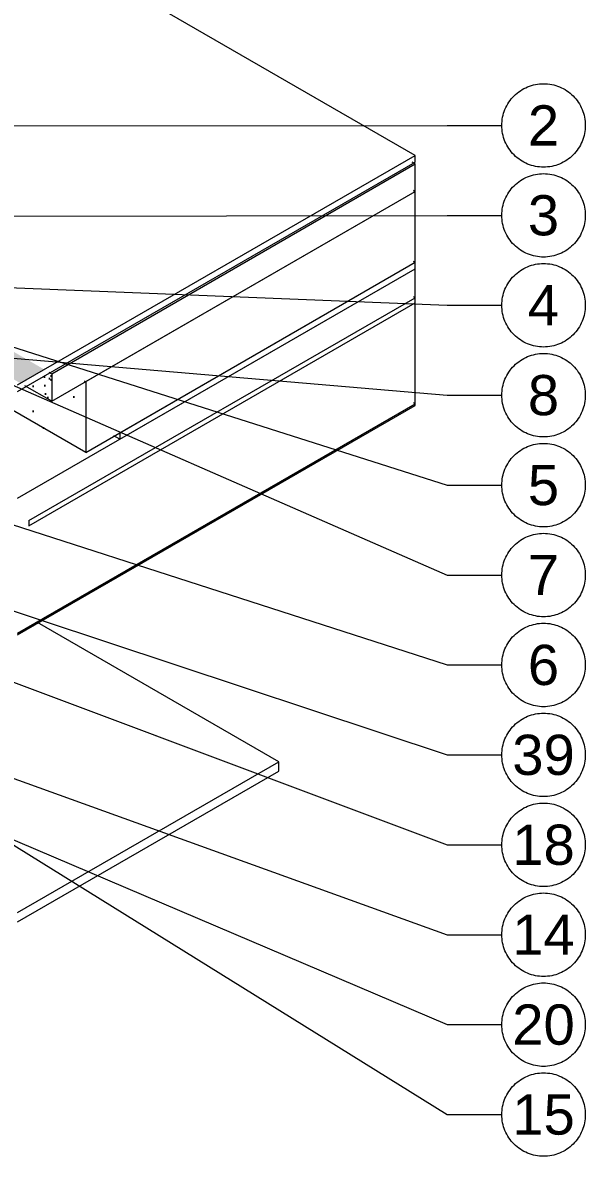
# Model space of a CAD drawing. Header units: millimetres. Extents: x 0 to 297, y 0 to 420.
# Drawn here: x 111.5 to 146.5, y 275.4 to 346 of the extents above; entities that cross this region are included whole.
import ezdxf

# ---------------------------------------------------------------- set-up
doc = ezdxf.new("R2010")
doc.units = ezdxf.units.MM
for name, color, linetype in [('1-CORTE-LINEAS', 7, 'Continuous'), ('2-DETALLES-ARISTAS', 7, 'Continuous'), ('2-DETALLES-RAYADOS', 8, 'Continuous'), ('3-TEXTOS', 7, 'Continuous')]:
    doc.layers.add(name, color=color, linetype=linetype)
doc.styles.add('ARIAL', font='arial.ttf')

msp = doc.modelspace()

# ---------------------------------------------------------------- hatches: boundary and pattern name
at = {"layer": '2-DETALLES-RAYADOS'}
h = msp.add_hatch(dxfattribs=at)
h.set_pattern_fill('AR-SAND', scale=0.02)
h.paths.add_polyline_path([(96.575, 333.714), (96.552, 333.688), (96.527, 333.665), (96.499, 333.644), (96.47, 333.627), (96.439, 333.612), (96.406, 333.6), (96.373, 333.592), (96.339, 333.587), (96.305, 333.585), (96.27, 333.587), (96.236, 333.592), (96.203, 333.6), (96.171, 333.612), (96.139, 333.627), (96.11, 333.644), (96.083, 333.665), (96.057, 333.688), (96.034, 333.714), (96.014, 333.741), (95.996, 333.77), (95.981, 333.802), (95.97, 333.834), (95.961, 333.867), (95.956, 333.901), (95.955, 333.935), (95.956, 333.97), (95.961, 334.004), (95.97, 334.037), (95.981, 334.069), (95.996, 334.101), (96.002, 334.11), (76.789, 345.203), (76.789, 343.488), (76.789, 343.488), (76.789, 343.488), (111.331, 323.545), (112.816, 324.402), (96.607, 333.76), (96.596, 333.741)])
h.paths.add_polyline_path([(84.607, 340.154), (84.593, 340.123), (84.575, 340.093), (84.555, 340.066), (84.531, 340.04), (84.506, 340.017), (84.478, 339.997), (84.449, 339.979), (84.418, 339.964), (84.385, 339.953), (84.352, 339.944), (84.318, 339.939), (84.284, 339.938), (84.249, 339.939), (84.216, 339.944), (84.182, 339.953), (84.15, 339.964), (84.119, 339.979), (84.089, 339.997), (84.062, 340.017), (84.036, 340.04), (84.013, 340.066), (83.993, 340.093), (83.975, 340.123), (83.961, 340.154), (83.949, 340.186), (83.941, 340.219), (83.936, 340.253), (83.934, 340.288), (83.936, 340.322), (83.941, 340.356), (83.949, 340.389), (83.961, 340.422), (83.975, 340.453), (83.993, 340.482), (84.013, 340.51), (84.036, 340.535), (84.062, 340.558), (84.089, 340.579), (84.119, 340.596), (84.15, 340.611), (84.182, 340.623), (84.216, 340.631), (84.249, 340.636), (84.284, 340.638), (84.318, 340.636), (84.352, 340.631), (84.385, 340.623), (84.418, 340.611), (84.449, 340.596), (84.478, 340.579), (84.506, 340.558), (84.531, 340.535), (84.555, 340.51), (84.575, 340.482), (84.593, 340.453), (84.607, 340.422), (84.619, 340.389), (84.627, 340.356), (84.632, 340.322), (84.634, 340.288), (84.632, 340.253), (84.627, 340.219), (84.619, 340.186)])
h.paths.add_polyline_path([(102.305, 329.785), (102.296, 329.752), (102.285, 329.719), (102.27, 329.688), (102.253, 329.659), (102.232, 329.631), (102.209, 329.606), (102.183, 329.582), (102.156, 329.562), (102.127, 329.544), (102.095, 329.53), (102.063, 329.518), (102.03, 329.51), (101.996, 329.505), (101.961, 329.503), (101.927, 329.505), (101.893, 329.51), (101.86, 329.518), (101.828, 329.53), (101.796, 329.544), (101.767, 329.562), (101.74, 329.582), (101.714, 329.606), (101.691, 329.631), (101.67, 329.659), (101.653, 329.688), (101.638, 329.719), (101.626, 329.752), (101.618, 329.785), (101.613, 329.819), (101.611, 329.853), (101.613, 329.887), (101.618, 329.921), (101.626, 329.954), (101.638, 329.987), (101.653, 330.018), (101.67, 330.047), (101.691, 330.075), (101.714, 330.1), (101.74, 330.124), (101.767, 330.144), (101.796, 330.162), (101.828, 330.176), (101.86, 330.188), (101.893, 330.196), (101.927, 330.201), (101.961, 330.203), (101.996, 330.201), (102.03, 330.196), (102.063, 330.188), (102.095, 330.176), (102.127, 330.162), (102.156, 330.144), (102.183, 330.124), (102.209, 330.1), (102.232, 330.075), (102.253, 330.047), (102.27, 330.018), (102.285, 329.987), (102.296, 329.954), (102.305, 329.921), (102.31, 329.887), (102.311, 329.853), (102.31, 329.819)])
h.paths.add_polyline_path([(107.967, 326.798), (107.962, 326.764), (107.953, 326.731), (107.942, 326.698), (107.927, 326.667), (107.909, 326.638), (107.889, 326.61), (107.866, 326.585), (107.84, 326.561), (107.813, 326.541), (107.783, 326.523), (107.752, 326.509), (107.72, 326.497), (107.687, 326.489), (107.653, 326.484), (107.618, 326.482), (107.584, 326.484), (107.55, 326.489), (107.517, 326.497), (107.484, 326.509), (107.453, 326.523), (107.424, 326.541), (107.396, 326.561), (107.371, 326.585), (107.348, 326.61), (107.327, 326.638), (107.31, 326.667), (107.295, 326.698), (107.283, 326.731), (107.275, 326.764), (107.27, 326.798), (107.268, 326.832), (107.27, 326.866), (107.275, 326.9), (107.283, 326.933), (107.295, 326.966), (107.31, 326.997), (107.327, 327.026), (107.348, 327.054), (107.371, 327.079), (107.396, 327.103), (107.424, 327.123), (107.453, 327.141), (107.484, 327.155), (107.517, 327.167), (107.55, 327.175), (107.584, 327.18), (107.618, 327.182), (107.653, 327.18), (107.687, 327.175), (107.72, 327.167), (107.752, 327.155), (107.783, 327.141), (107.813, 327.123), (107.84, 327.103), (107.866, 327.079), (107.889, 327.054), (107.909, 327.026), (107.927, 326.997), (107.942, 326.966), (107.953, 326.933), (107.962, 326.9), (107.967, 326.866), (107.968, 326.832)])
h = msp.add_hatch(dxfattribs=at)
h.set_pattern_fill('AR-CONC', scale=0.03)
h.paths.add_polyline_path([(96.014, 334.13), (96.034, 334.157), (96.057, 334.183), (96.083, 334.206), (96.11, 334.227), (96.139, 334.244), (96.171, 334.259), (96.203, 334.27), (96.236, 334.279), (96.27, 334.284), (96.305, 334.285), (96.339, 334.284), (96.373, 334.279), (96.406, 334.27), (96.439, 334.259), (96.47, 334.244), (96.499, 334.227), (96.527, 334.206), (96.552, 334.183), (96.575, 334.157), (96.596, 334.13), (96.613, 334.101), (96.628, 334.069), (96.64, 334.037), (96.648, 334.004), (96.653, 333.97), (96.655, 333.935), (96.653, 333.901), (96.648, 333.867), (96.64, 333.834), (96.628, 333.802), (96.613, 333.77), (96.607, 333.76), (112.816, 324.402), (113.452, 324.77), (79.334, 344.468), (79.334, 343.733), (96.002, 334.11)])
h = msp.add_hatch(dxfattribs=at)
h.set_pattern_fill('AR-SAND', scale=0.02)
h.paths.add_polyline_path([(113.169, 324.198), (111.684, 323.341), (113.275, 322.422), (113.275, 324.137), (113.275, 324.137), (113.275, 324.137)])
h = msp.add_hatch(dxfattribs=at)
h.set_pattern_fill('AR-CONC', scale=0.03)
h.paths.add_polyline_path([(113.912, 324.504), (113.806, 324.566), (113.169, 324.198), (113.275, 324.137), (113.275, 324.137)])
h = msp.add_hatch(dxfattribs=at)
h.set_pattern_fill('AR-CONC', scale=0.03)
h.paths.add_polyline_path([(109.457, 322.667), (115.397, 319.238), (115.397, 323.647), (113.275, 322.422), (111.684, 323.341), (111.154, 323.035), (111.154, 323.035), (110.023, 323.688), (110.023, 322.994)])

# ---------------------------------------------------------------- linework, layer by layer
at = {"layer": '1-CORTE-LINEAS', "color": 7, "lineweight": 18}
for points in [[(146.502, 339.601), (146.499, 339.473), (146.49, 339.346), (146.474, 339.219), (146.452, 339.093), (146.424, 338.969), (146.39, 338.846), (146.35, 338.725), (146.304, 338.606), (146.253, 338.489), (146.195, 338.375), (146.132, 338.264), (146.064, 338.156), (145.99, 338.052), (145.912, 337.951), (145.829, 337.855), (145.741, 337.762), (145.648, 337.674), (145.552, 337.591), (145.451, 337.512), (145.347, 337.439), (145.239, 337.37), (145.128, 337.308), (145.014, 337.25), (144.897, 337.198), (144.778, 337.153), (144.657, 337.113), (144.534, 337.079), (144.409, 337.051), (144.284, 337.029), (144.157, 337.013), (144.03, 337.004), (143.902, 337.001), (143.775, 337.004), (143.647, 337.013), (143.521, 337.029), (143.395, 337.051), (143.27, 337.079), (143.148, 337.113), (143.026, 337.153), (142.907, 337.198), (142.79, 337.25), (142.677, 337.308), (142.566, 337.37), (142.458, 337.439), (142.353, 337.512), (142.253, 337.591), (142.156, 337.674), (142.064, 337.762), (141.976, 337.855), (141.892, 337.951), (141.814, 338.052), (141.74, 338.156), (141.672, 338.264), (141.609, 338.375), (141.552, 338.489), (141.5, 338.606), (141.454, 338.725), (141.414, 338.846), (141.38, 338.969), (141.352, 339.093), (141.33, 339.219), (141.315, 339.346), (141.305, 339.473), (141.302, 339.601), (141.305, 339.728), (141.315, 339.855), (141.33, 339.982), (141.352, 340.108), (141.38, 340.232), (141.414, 340.355), (141.454, 340.476), (141.5, 340.596), (141.552, 340.712), (141.609, 340.826), (141.672, 340.937), (141.74, 341.045), (141.814, 341.15), (141.892, 341.25), (141.976, 341.346), (142.064, 341.439), (142.156, 341.527), (142.253, 341.61), (142.353, 341.689), (142.458, 341.762), (142.566, 341.831), (142.677, 341.894), (142.79, 341.951), (142.907, 342.003), (143.026, 342.049), (143.148, 342.089), (143.27, 342.123), (143.395, 342.151), (143.521, 342.172), (143.647, 342.188), (143.775, 342.197), (143.902, 342.201), (144.03, 342.197), (144.157, 342.188), (144.284, 342.172), (144.409, 342.151), (144.534, 342.123), (144.657, 342.089), (144.778, 342.049), (144.897, 342.003), (145.014, 341.951), (145.128, 341.894), (145.239, 341.831), (145.347, 341.762), (145.451, 341.689), (145.552, 341.61), (145.648, 341.527), (145.741, 341.439), (145.829, 341.346), (145.912, 341.25), (145.99, 341.15), (146.064, 341.045), (146.132, 340.937), (146.195, 340.826), (146.253, 340.712), (146.304, 340.596), (146.35, 340.476), (146.39, 340.355), (146.424, 340.232), (146.452, 340.108), (146.474, 339.982), (146.49, 339.855), (146.499, 339.728), (146.502, 339.601)], [(146.502, 334.001), (146.499, 333.873), (146.49, 333.746), (146.474, 333.619), (146.452, 333.493), (146.424, 333.369), (146.39, 333.246), (146.35, 333.125), (146.304, 333.006), (146.253, 332.889), (146.195, 332.775), (146.132, 332.664), (146.064, 332.556), (145.99, 332.452), (145.912, 332.351), (145.829, 332.255), (145.741, 332.162), (145.648, 332.074), (145.552, 331.991), (145.451, 331.912), (145.347, 331.839), (145.239, 331.77), (145.128, 331.708), (145.014, 331.65), (144.897, 331.599), (144.778, 331.553), (144.657, 331.513), (144.534, 331.479), (144.409, 331.451), (144.284, 331.429), (144.157, 331.413), (144.03, 331.404), (143.902, 331.401), (143.775, 331.404), (143.647, 331.413), (143.521, 331.429), (143.395, 331.451), (143.27, 331.479), (143.148, 331.513), (143.026, 331.553), (142.907, 331.599), (142.79, 331.65), (142.677, 331.708), (142.566, 331.77), (142.458, 331.839), (142.353, 331.912), (142.253, 331.991), (142.156, 332.074), (142.064, 332.162), (141.976, 332.255), (141.892, 332.351), (141.814, 332.452), (141.74, 332.556), (141.672, 332.664), (141.609, 332.775), (141.552, 332.889), (141.5, 333.006), (141.454, 333.125), (141.414, 333.246), (141.38, 333.369), (141.352, 333.493), (141.33, 333.619), (141.315, 333.746), (141.305, 333.873), (141.302, 334.001), (141.305, 334.128), (141.315, 334.255), (141.33, 334.382), (141.352, 334.508), (141.38, 334.633), (141.414, 334.755), (141.454, 334.876), (141.5, 334.996), (141.552, 335.112), (141.609, 335.226), (141.672, 335.337), (141.74, 335.445), (141.814, 335.55), (141.892, 335.65), (141.976, 335.747), (142.064, 335.839), (142.156, 335.927), (142.253, 336.01), (142.353, 336.089), (142.458, 336.162), (142.566, 336.231), (142.677, 336.294), (142.79, 336.351), (142.907, 336.403), (143.026, 336.449), (143.148, 336.489), (143.27, 336.523), (143.395, 336.551), (143.521, 336.572), (143.647, 336.588), (143.775, 336.597), (143.902, 336.601), (144.03, 336.597), (144.157, 336.588), (144.284, 336.572), (144.409, 336.551), (144.534, 336.523), (144.657, 336.489), (144.778, 336.449), (144.897, 336.403), (145.014, 336.351), (145.128, 336.294), (145.239, 336.231), (145.347, 336.162), (145.451, 336.089), (145.552, 336.01), (145.648, 335.927), (145.741, 335.839), (145.829, 335.747), (145.912, 335.65), (145.99, 335.55), (146.064, 335.445), (146.132, 335.337), (146.195, 335.226), (146.253, 335.112), (146.304, 334.996), (146.35, 334.876), (146.39, 334.755), (146.424, 334.633), (146.452, 334.508), (146.474, 334.382), (146.49, 334.255), (146.499, 334.128), (146.502, 334.001)], [(146.502, 328.401), (146.499, 328.273), (146.49, 328.146), (146.474, 328.019), (146.452, 327.893), (146.424, 327.769), (146.39, 327.646), (146.35, 327.525), (146.304, 327.406), (146.253, 327.289), (146.195, 327.175), (146.132, 327.064), (146.064, 326.956), (145.99, 326.852), (145.912, 326.751), (145.829, 326.655), (145.741, 326.562), (145.648, 326.474), (145.552, 326.391), (145.451, 326.312), (145.347, 326.239), (145.239, 326.17), (145.128, 326.108), (145.014, 326.05), (144.897, 325.999), (144.778, 325.953), (144.657, 325.913), (144.534, 325.879), (144.409, 325.851), (144.284, 325.829), (144.157, 325.813), (144.03, 325.804), (143.902, 325.801), (143.775, 325.804), (143.647, 325.813), (143.521, 325.829), (143.395, 325.851), (143.27, 325.879), (143.148, 325.913), (143.026, 325.953), (142.907, 325.999), (142.79, 326.05), (142.677, 326.108), (142.566, 326.17), (142.458, 326.239), (142.353, 326.312), (142.253, 326.391), (142.156, 326.474), (142.064, 326.562), (141.976, 326.655), (141.892, 326.751), (141.814, 326.852), (141.74, 326.956), (141.672, 327.064), (141.609, 327.175), (141.552, 327.289), (141.5, 327.406), (141.454, 327.525), (141.414, 327.646), (141.38, 327.769), (141.352, 327.893), (141.33, 328.019), (141.315, 328.146), (141.305, 328.273), (141.302, 328.401), (141.305, 328.528), (141.315, 328.655), (141.33, 328.782), (141.352, 328.908), (141.38, 329.033), (141.414, 329.155), (141.454, 329.276), (141.5, 329.396), (141.552, 329.512), (141.609, 329.626), (141.672, 329.737), (141.74, 329.845), (141.814, 329.95), (141.892, 330.05), (141.976, 330.147), (142.064, 330.239), (142.156, 330.327), (142.253, 330.41), (142.353, 330.489), (142.458, 330.562), (142.566, 330.631), (142.677, 330.694), (142.79, 330.751), (142.907, 330.803), (143.026, 330.849), (143.148, 330.889), (143.27, 330.923), (143.395, 330.951), (143.521, 330.973), (143.647, 330.988), (143.775, 330.997), (143.902, 331.001), (144.03, 330.997), (144.157, 330.988), (144.284, 330.973), (144.409, 330.951), (144.534, 330.923), (144.657, 330.889), (144.778, 330.849), (144.897, 330.803), (145.014, 330.751), (145.128, 330.694), (145.239, 330.631), (145.347, 330.562), (145.451, 330.489), (145.552, 330.41), (145.648, 330.327), (145.741, 330.239), (145.829, 330.147), (145.912, 330.05), (145.99, 329.95), (146.064, 329.845), (146.132, 329.737), (146.195, 329.626), (146.253, 329.512), (146.304, 329.396), (146.35, 329.276), (146.39, 329.155), (146.424, 329.033), (146.452, 328.908), (146.474, 328.782), (146.49, 328.655), (146.499, 328.528), (146.502, 328.401)], [(146.502, 322.801), (146.499, 322.673), (146.49, 322.546), (146.474, 322.419), (146.452, 322.293), (146.424, 322.169), (146.39, 322.046), (146.35, 321.925), (146.304, 321.806), (146.253, 321.689), (146.195, 321.575), (146.132, 321.464), (146.064, 321.356), (145.99, 321.252), (145.912, 321.151), (145.829, 321.055), (145.741, 320.962), (145.648, 320.874), (145.552, 320.791), (145.451, 320.712), (145.347, 320.639), (145.239, 320.571), (145.128, 320.508), (145.014, 320.45), (144.897, 320.399), (144.778, 320.353), (144.657, 320.313), (144.534, 320.279), (144.409, 320.251), (144.284, 320.229), (144.157, 320.213), (144.03, 320.204), (143.902, 320.201), (143.775, 320.204), (143.647, 320.213), (143.521, 320.229), (143.395, 320.251), (143.27, 320.279), (143.148, 320.313), (143.026, 320.353), (142.907, 320.399), (142.79, 320.45), (142.677, 320.508), (142.566, 320.571), (142.458, 320.639), (142.353, 320.712), (142.253, 320.791), (142.156, 320.874), (142.064, 320.962), (141.976, 321.055), (141.892, 321.151), (141.814, 321.252), (141.74, 321.356), (141.672, 321.464), (141.609, 321.575), (141.552, 321.689), (141.5, 321.806), (141.454, 321.925), (141.414, 322.046), (141.38, 322.169), (141.352, 322.293), (141.33, 322.419), (141.315, 322.546), (141.305, 322.673), (141.302, 322.801), (141.305, 322.928), (141.315, 323.056), (141.33, 323.182), (141.352, 323.308), (141.38, 323.433), (141.414, 323.555), (141.454, 323.676), (141.5, 323.796), (141.552, 323.912), (141.609, 324.026), (141.672, 324.137), (141.74, 324.245), (141.814, 324.35), (141.892, 324.45), (141.976, 324.547), (142.064, 324.639), (142.156, 324.727), (142.253, 324.811), (142.353, 324.889), (142.458, 324.962), (142.566, 325.031), (142.677, 325.094), (142.79, 325.151), (142.907, 325.203), (143.026, 325.249), (143.148, 325.289), (143.27, 325.323), (143.395, 325.351), (143.521, 325.373), (143.647, 325.388), (143.775, 325.398), (143.902, 325.401), (144.03, 325.398), (144.157, 325.388), (144.284, 325.373), (144.409, 325.351), (144.534, 325.323), (144.657, 325.289), (144.778, 325.249), (144.897, 325.203), (145.014, 325.151), (145.128, 325.094), (145.239, 325.031), (145.347, 324.962), (145.451, 324.889), (145.552, 324.811), (145.648, 324.727), (145.741, 324.639), (145.829, 324.547), (145.912, 324.45), (145.99, 324.35), (146.064, 324.245), (146.132, 324.137), (146.195, 324.026), (146.253, 323.912), (146.304, 323.796), (146.35, 323.676), (146.39, 323.555), (146.424, 323.433), (146.452, 323.308), (146.474, 323.182), (146.49, 323.056), (146.499, 322.928), (146.502, 322.801)], [(146.502, 317.201), (146.499, 317.073), (146.49, 316.946), (146.474, 316.819), (146.452, 316.693), (146.424, 316.569), (146.39, 316.446), (146.35, 316.325), (146.304, 316.206), (146.253, 316.089), (146.195, 315.975), (146.132, 315.864), (146.064, 315.756), (145.99, 315.652), (145.912, 315.551), (145.829, 315.455), (145.741, 315.362), (145.648, 315.274), (145.552, 315.191), (145.451, 315.112), (145.347, 315.039), (145.239, 314.971), (145.128, 314.908), (145.014, 314.85), (144.897, 314.799), (144.778, 314.753), (144.657, 314.713), (144.534, 314.679), (144.409, 314.651), (144.284, 314.629), (144.157, 314.613), (144.03, 314.604), (143.902, 314.601), (143.775, 314.604), (143.647, 314.613), (143.521, 314.629), (143.395, 314.651), (143.27, 314.679), (143.148, 314.713), (143.026, 314.753), (142.907, 314.799), (142.79, 314.85), (142.677, 314.908), (142.566, 314.971), (142.458, 315.039), (142.353, 315.112), (142.253, 315.191), (142.156, 315.274), (142.064, 315.362), (141.976, 315.455), (141.892, 315.551), (141.814, 315.652), (141.74, 315.756), (141.672, 315.864), (141.609, 315.975), (141.552, 316.089), (141.5, 316.206), (141.454, 316.325), (141.414, 316.446), (141.38, 316.569), (141.352, 316.693), (141.33, 316.819), (141.315, 316.946), (141.305, 317.073), (141.302, 317.201), (141.305, 317.328), (141.315, 317.456), (141.33, 317.582), (141.352, 317.708), (141.38, 317.833), (141.414, 317.955), (141.454, 318.076), (141.5, 318.196), (141.552, 318.313), (141.609, 318.426), (141.672, 318.537), (141.74, 318.645), (141.814, 318.75), (141.892, 318.85), (141.976, 318.947), (142.064, 319.039), (142.156, 319.127), (142.253, 319.211), (142.353, 319.289), (142.458, 319.363), (142.566, 319.431), (142.677, 319.494), (142.79, 319.551), (142.907, 319.603), (143.026, 319.649), (143.148, 319.689), (143.27, 319.723), (143.395, 319.751), (143.521, 319.773), (143.647, 319.788), (143.775, 319.798), (143.902, 319.801), (144.03, 319.798), (144.157, 319.788), (144.284, 319.773), (144.409, 319.751), (144.534, 319.723), (144.657, 319.689), (144.778, 319.649), (144.897, 319.603), (145.014, 319.551), (145.128, 319.494), (145.239, 319.431), (145.347, 319.363), (145.451, 319.289), (145.552, 319.211), (145.648, 319.127), (145.741, 319.039), (145.829, 318.947), (145.912, 318.85), (145.99, 318.75), (146.064, 318.645), (146.132, 318.537), (146.195, 318.426), (146.253, 318.313), (146.304, 318.196), (146.35, 318.076), (146.39, 317.955), (146.424, 317.833), (146.452, 317.708), (146.474, 317.582), (146.49, 317.456), (146.499, 317.328), (146.502, 317.201)], [(146.502, 311.601), (146.499, 311.473), (146.49, 311.346), (146.474, 311.219), (146.452, 311.094), (146.424, 310.969), (146.39, 310.846), (146.35, 310.725), (146.304, 310.606), (146.253, 310.489), (146.195, 310.375), (146.132, 310.264), (146.064, 310.156), (145.99, 310.052), (145.912, 309.951), (145.829, 309.855), (145.741, 309.762), (145.648, 309.674), (145.552, 309.591), (145.451, 309.513), (145.347, 309.439), (145.239, 309.371), (145.128, 309.308), (145.014, 309.25), (144.897, 309.199), (144.778, 309.153), (144.657, 309.113), (144.534, 309.079), (144.409, 309.051), (144.284, 309.029), (144.157, 309.013), (144.03, 309.004), (143.902, 309.001), (143.775, 309.004), (143.647, 309.013), (143.521, 309.029), (143.395, 309.051), (143.27, 309.079), (143.148, 309.113), (143.026, 309.153), (142.907, 309.199), (142.79, 309.25), (142.677, 309.308), (142.566, 309.371), (142.458, 309.439), (142.353, 309.513), (142.253, 309.591), (142.156, 309.674), (142.064, 309.762), (141.976, 309.855), (141.892, 309.951), (141.814, 310.052), (141.74, 310.156), (141.672, 310.264), (141.609, 310.375), (141.552, 310.489), (141.5, 310.606), (141.454, 310.725), (141.414, 310.846), (141.38, 310.969), (141.352, 311.094), (141.33, 311.219), (141.315, 311.346), (141.305, 311.473), (141.302, 311.601), (141.305, 311.728), (141.315, 311.856), (141.33, 311.982), (141.352, 312.108), (141.38, 312.233), (141.414, 312.356), (141.454, 312.477), (141.5, 312.596), (141.552, 312.713), (141.609, 312.826), (141.672, 312.937), (141.74, 313.045), (141.814, 313.15), (141.892, 313.25), (141.976, 313.347), (142.064, 313.439), (142.156, 313.527), (142.253, 313.611), (142.353, 313.689), (142.458, 313.763), (142.566, 313.831), (142.677, 313.894), (142.79, 313.951), (142.907, 314.003), (143.026, 314.049), (143.148, 314.089), (143.27, 314.123), (143.395, 314.151), (143.521, 314.173), (143.647, 314.188), (143.775, 314.198), (143.902, 314.201), (144.03, 314.198), (144.157, 314.188), (144.284, 314.173), (144.409, 314.151), (144.534, 314.123), (144.657, 314.089), (144.778, 314.049), (144.897, 314.003), (145.014, 313.951), (145.128, 313.894), (145.239, 313.831), (145.347, 313.763), (145.451, 313.689), (145.552, 313.611), (145.648, 313.527), (145.741, 313.439), (145.829, 313.347), (145.912, 313.25), (145.99, 313.15), (146.064, 313.045), (146.132, 312.937), (146.195, 312.826), (146.253, 312.713), (146.304, 312.596), (146.35, 312.477), (146.39, 312.356), (146.424, 312.233), (146.452, 312.108), (146.474, 311.982), (146.49, 311.856), (146.499, 311.728), (146.502, 311.601)], [(146.502, 306.001), (146.499, 305.873), (146.49, 305.746), (146.474, 305.619), (146.452, 305.494), (146.424, 305.369), (146.39, 305.246), (146.35, 305.125), (146.304, 305.006), (146.253, 304.889), (146.195, 304.775), (146.132, 304.664), (146.064, 304.556), (145.99, 304.452), (145.912, 304.351), (145.829, 304.255), (145.741, 304.162), (145.648, 304.074), (145.552, 303.991), (145.451, 303.913), (145.347, 303.839), (145.239, 303.771), (145.128, 303.708), (145.014, 303.65), (144.897, 303.599), (144.778, 303.553), (144.657, 303.513), (144.534, 303.479), (144.409, 303.451), (144.284, 303.429), (144.157, 303.413), (144.03, 303.404), (143.902, 303.401), (143.775, 303.404), (143.647, 303.413), (143.521, 303.429), (143.395, 303.451), (143.27, 303.479), (143.148, 303.513), (143.026, 303.553), (142.907, 303.599), (142.79, 303.65), (142.677, 303.708), (142.566, 303.771), (142.458, 303.839), (142.353, 303.913), (142.253, 303.991), (142.156, 304.074), (142.064, 304.162), (141.976, 304.255), (141.892, 304.351), (141.814, 304.452), (141.74, 304.556), (141.672, 304.664), (141.609, 304.775), (141.552, 304.889), (141.5, 305.006), (141.454, 305.125), (141.414, 305.246), (141.38, 305.369), (141.352, 305.494), (141.33, 305.619), (141.315, 305.746), (141.305, 305.873), (141.302, 306.001), (141.305, 306.129), (141.315, 306.256), (141.33, 306.382), (141.352, 306.508), (141.38, 306.633), (141.414, 306.756), (141.454, 306.877), (141.5, 306.996), (141.552, 307.113), (141.609, 307.226), (141.672, 307.337), (141.74, 307.445), (141.814, 307.55), (141.892, 307.65), (141.976, 307.747), (142.064, 307.839), (142.156, 307.927), (142.253, 308.011), (142.353, 308.089), (142.458, 308.163), (142.566, 308.231), (142.677, 308.294), (142.79, 308.351), (142.907, 308.403), (143.026, 308.449), (143.148, 308.489), (143.27, 308.523), (143.395, 308.551), (143.521, 308.573), (143.647, 308.588), (143.775, 308.598), (143.902, 308.601), (144.03, 308.598), (144.157, 308.588), (144.284, 308.573), (144.409, 308.551), (144.534, 308.523), (144.657, 308.489), (144.778, 308.449), (144.897, 308.403), (145.014, 308.351), (145.128, 308.294), (145.239, 308.231), (145.347, 308.163), (145.451, 308.089), (145.552, 308.011), (145.648, 307.927), (145.741, 307.839), (145.829, 307.747), (145.912, 307.65), (145.99, 307.55), (146.064, 307.445), (146.132, 307.337), (146.195, 307.226), (146.253, 307.113), (146.304, 306.996), (146.35, 306.877), (146.39, 306.756), (146.424, 306.633), (146.452, 306.508), (146.474, 306.382), (146.49, 306.256), (146.499, 306.129), (146.502, 306.001)], [(146.502, 300.401), (146.499, 300.273), (146.49, 300.146), (146.474, 300.019), (146.452, 299.894), (146.424, 299.769), (146.39, 299.646), (146.35, 299.525), (146.304, 299.406), (146.253, 299.289), (146.195, 299.175), (146.132, 299.064), (146.064, 298.956), (145.99, 298.852), (145.912, 298.751), (145.829, 298.655), (145.741, 298.562), (145.648, 298.474), (145.552, 298.391), (145.451, 298.313), (145.347, 298.239), (145.239, 298.171), (145.128, 298.108), (145.014, 298.051), (144.897, 297.999), (144.778, 297.953), (144.657, 297.913), (144.534, 297.879), (144.409, 297.851), (144.284, 297.829), (144.157, 297.813), (144.03, 297.804), (143.902, 297.801), (143.775, 297.804), (143.647, 297.813), (143.521, 297.829), (143.395, 297.851), (143.27, 297.879), (143.148, 297.913), (143.026, 297.953), (142.907, 297.999), (142.79, 298.051), (142.677, 298.108), (142.566, 298.171), (142.458, 298.239), (142.353, 298.313), (142.253, 298.391), (142.156, 298.474), (142.064, 298.562), (141.976, 298.655), (141.892, 298.751), (141.814, 298.852), (141.74, 298.956), (141.672, 299.064), (141.609, 299.175), (141.552, 299.289), (141.5, 299.406), (141.454, 299.525), (141.414, 299.646), (141.38, 299.769), (141.352, 299.894), (141.33, 300.019), (141.315, 300.146), (141.305, 300.273), (141.302, 300.401), (141.305, 300.529), (141.315, 300.656), (141.33, 300.782), (141.352, 300.908), (141.38, 301.033), (141.414, 301.156), (141.454, 301.277), (141.5, 301.396), (141.552, 301.513), (141.609, 301.626), (141.672, 301.737), (141.74, 301.845), (141.814, 301.95), (141.892, 302.05), (141.976, 302.147), (142.064, 302.239), (142.156, 302.327), (142.253, 302.411), (142.353, 302.489), (142.458, 302.563), (142.566, 302.631), (142.677, 302.694), (142.79, 302.751), (142.907, 302.803), (143.026, 302.849), (143.148, 302.889), (143.27, 302.923), (143.395, 302.951), (143.521, 302.973), (143.647, 302.988), (143.775, 302.998), (143.902, 303.001), (144.03, 302.998), (144.157, 302.988), (144.284, 302.973), (144.409, 302.951), (144.534, 302.923), (144.657, 302.889), (144.778, 302.849), (144.897, 302.803), (145.014, 302.751), (145.128, 302.694), (145.239, 302.631), (145.347, 302.563), (145.451, 302.489), (145.552, 302.411), (145.648, 302.327), (145.741, 302.239), (145.829, 302.147), (145.912, 302.05), (145.99, 301.95), (146.064, 301.845), (146.132, 301.737), (146.195, 301.626), (146.253, 301.513), (146.304, 301.396), (146.35, 301.277), (146.39, 301.156), (146.424, 301.033), (146.452, 300.908), (146.474, 300.782), (146.49, 300.656), (146.499, 300.529), (146.502, 300.401)], [(146.502, 294.801), (146.499, 294.673), (146.49, 294.546), (146.474, 294.42), (146.452, 294.294), (146.424, 294.169), (146.39, 294.046), (146.35, 293.925), (146.304, 293.806), (146.253, 293.689), (146.195, 293.575), (146.132, 293.464), (146.064, 293.356), (145.99, 293.252), (145.912, 293.151), (145.829, 293.055), (145.741, 292.962), (145.648, 292.874), (145.552, 292.791), (145.451, 292.713), (145.347, 292.639), (145.239, 292.571), (145.128, 292.508), (145.014, 292.451), (144.897, 292.399), (144.778, 292.353), (144.657, 292.313), (144.534, 292.279), (144.409, 292.251), (144.284, 292.229), (144.157, 292.213), (144.03, 292.204), (143.902, 292.201), (143.775, 292.204), (143.647, 292.213), (143.521, 292.229), (143.395, 292.251), (143.27, 292.279), (143.148, 292.313), (143.026, 292.353), (142.907, 292.399), (142.79, 292.451), (142.677, 292.508), (142.566, 292.571), (142.458, 292.639), (142.353, 292.713), (142.253, 292.791), (142.156, 292.874), (142.064, 292.962), (141.976, 293.055), (141.892, 293.151), (141.814, 293.252), (141.74, 293.356), (141.672, 293.464), (141.609, 293.575), (141.552, 293.689), (141.5, 293.806), (141.454, 293.925), (141.414, 294.046), (141.38, 294.169), (141.352, 294.294), (141.33, 294.42), (141.315, 294.546), (141.305, 294.673), (141.302, 294.801), (141.305, 294.929), (141.315, 295.056), (141.33, 295.182), (141.352, 295.308), (141.38, 295.433), (141.414, 295.556), (141.454, 295.677), (141.5, 295.796), (141.552, 295.913), (141.609, 296.027), (141.672, 296.137), (141.74, 296.245), (141.814, 296.35), (141.892, 296.45), (141.976, 296.547), (142.064, 296.639), (142.156, 296.727), (142.253, 296.811), (142.353, 296.889), (142.458, 296.963), (142.566, 297.031), (142.677, 297.094), (142.79, 297.151), (142.907, 297.203), (143.026, 297.249), (143.148, 297.289), (143.27, 297.323), (143.395, 297.351), (143.521, 297.373), (143.647, 297.388), (143.775, 297.398), (143.902, 297.401), (144.03, 297.398), (144.157, 297.388), (144.284, 297.373), (144.409, 297.351), (144.534, 297.323), (144.657, 297.289), (144.778, 297.249), (144.897, 297.203), (145.014, 297.151), (145.128, 297.094), (145.239, 297.031), (145.347, 296.963), (145.451, 296.889), (145.552, 296.811), (145.648, 296.727), (145.741, 296.639), (145.829, 296.547), (145.912, 296.45), (145.99, 296.35), (146.064, 296.245), (146.132, 296.137), (146.195, 296.027), (146.253, 295.913), (146.304, 295.796), (146.35, 295.677), (146.39, 295.556), (146.424, 295.433), (146.452, 295.308), (146.474, 295.182), (146.49, 295.056), (146.499, 294.929), (146.502, 294.801)], [(146.502, 289.201), (146.499, 289.073), (146.49, 288.946), (146.474, 288.82), (146.452, 288.694), (146.424, 288.569), (146.39, 288.446), (146.35, 288.325), (146.304, 288.206), (146.253, 288.089), (146.195, 287.975), (146.132, 287.864), (146.064, 287.756), (145.99, 287.652), (145.912, 287.551), (145.829, 287.455), (145.741, 287.362), (145.648, 287.274), (145.552, 287.191), (145.451, 287.113), (145.347, 287.039), (145.239, 286.971), (145.128, 286.908), (145.014, 286.851), (144.897, 286.799), (144.778, 286.753), (144.657, 286.713), (144.534, 286.679), (144.409, 286.651), (144.284, 286.629), (144.157, 286.613), (144.03, 286.604), (143.902, 286.601), (143.775, 286.604), (143.647, 286.613), (143.521, 286.629), (143.395, 286.651), (143.27, 286.679), (143.148, 286.713), (143.026, 286.753), (142.907, 286.799), (142.79, 286.851), (142.677, 286.908), (142.566, 286.971), (142.458, 287.039), (142.353, 287.113), (142.253, 287.191), (142.156, 287.274), (142.064, 287.362), (141.976, 287.455), (141.892, 287.551), (141.814, 287.652), (141.74, 287.756), (141.672, 287.864), (141.609, 287.975), (141.552, 288.089), (141.5, 288.206), (141.454, 288.325), (141.414, 288.446), (141.38, 288.569), (141.352, 288.694), (141.33, 288.82), (141.315, 288.946), (141.305, 289.073), (141.302, 289.201), (141.305, 289.329), (141.315, 289.456), (141.33, 289.582), (141.352, 289.708), (141.38, 289.833), (141.414, 289.956), (141.454, 290.077), (141.5, 290.196), (141.552, 290.313), (141.609, 290.427), (141.672, 290.537), (141.74, 290.645), (141.814, 290.75), (141.892, 290.85), (141.976, 290.947), (142.064, 291.039), (142.156, 291.127), (142.253, 291.211), (142.353, 291.289), (142.458, 291.363), (142.566, 291.431), (142.677, 291.494), (142.79, 291.551), (142.907, 291.603), (143.026, 291.649), (143.148, 291.689), (143.27, 291.723), (143.395, 291.751), (143.521, 291.773), (143.647, 291.788), (143.775, 291.798), (143.902, 291.801), (144.03, 291.798), (144.157, 291.788), (144.284, 291.773), (144.409, 291.751), (144.534, 291.723), (144.657, 291.689), (144.778, 291.649), (144.897, 291.603), (145.014, 291.551), (145.128, 291.494), (145.239, 291.431), (145.347, 291.363), (145.451, 291.289), (145.552, 291.211), (145.648, 291.128), (145.741, 291.039), (145.829, 290.947), (145.912, 290.85), (145.99, 290.75), (146.064, 290.645), (146.132, 290.537), (146.195, 290.427), (146.253, 290.313), (146.304, 290.196), (146.35, 290.077), (146.39, 289.956), (146.424, 289.833), (146.452, 289.708), (146.474, 289.582), (146.49, 289.456), (146.499, 289.329), (146.502, 289.201)], [(146.502, 283.601), (146.499, 283.473), (146.49, 283.346), (146.474, 283.22), (146.452, 283.094), (146.424, 282.969), (146.39, 282.846), (146.35, 282.725), (146.304, 282.606), (146.253, 282.489), (146.195, 282.375), (146.132, 282.264), (146.064, 282.156), (145.99, 282.052), (145.912, 281.952), (145.829, 281.855), (145.741, 281.762), (145.648, 281.674), (145.552, 281.591), (145.451, 281.513), (145.347, 281.439), (145.239, 281.371), (145.128, 281.308), (145.014, 281.251), (144.897, 281.199), (144.778, 281.153), (144.657, 281.113), (144.534, 281.079), (144.409, 281.051), (144.284, 281.029), (144.157, 281.013), (144.03, 281.004), (143.902, 281.001), (143.775, 281.004), (143.647, 281.013), (143.521, 281.029), (143.395, 281.051), (143.27, 281.079), (143.148, 281.113), (143.026, 281.153), (142.907, 281.199), (142.79, 281.251), (142.677, 281.308), (142.566, 281.371), (142.458, 281.439), (142.353, 281.513), (142.253, 281.591), (142.156, 281.674), (142.064, 281.763), (141.976, 281.855), (141.892, 281.952), (141.814, 282.052), (141.74, 282.157), (141.672, 282.264), (141.609, 282.375), (141.552, 282.489), (141.5, 282.606), (141.454, 282.725), (141.414, 282.846), (141.38, 282.969), (141.352, 283.094), (141.33, 283.22), (141.315, 283.346), (141.305, 283.473), (141.302, 283.601), (141.305, 283.729), (141.315, 283.856), (141.33, 283.982), (141.352, 284.108), (141.38, 284.233), (141.414, 284.356), (141.454, 284.477), (141.5, 284.596), (141.552, 284.713), (141.609, 284.827), (141.672, 284.938), (141.74, 285.045), (141.814, 285.15), (141.892, 285.25), (141.976, 285.347), (142.064, 285.439), (142.156, 285.528), (142.253, 285.611), (142.353, 285.689), (142.458, 285.763), (142.566, 285.831), (142.677, 285.894), (142.79, 285.951), (142.907, 286.003), (143.026, 286.049), (143.148, 286.089), (143.27, 286.123), (143.395, 286.151), (143.521, 286.173), (143.647, 286.188), (143.775, 286.198), (143.902, 286.201), (144.03, 286.198), (144.157, 286.188), (144.284, 286.173), (144.409, 286.151), (144.534, 286.123), (144.657, 286.089), (144.778, 286.049), (144.897, 286.003), (145.014, 285.951), (145.128, 285.894), (145.239, 285.831), (145.347, 285.763), (145.451, 285.689), (145.552, 285.611), (145.648, 285.528), (145.741, 285.439), (145.829, 285.347), (145.912, 285.25), (145.99, 285.15), (146.064, 285.045), (146.132, 284.938), (146.195, 284.827), (146.253, 284.713), (146.304, 284.596), (146.35, 284.477), (146.39, 284.356), (146.424, 284.233), (146.452, 284.108), (146.474, 283.982), (146.49, 283.856), (146.499, 283.729), (146.502, 283.601)], [(146.502, 278.001), (146.499, 277.873), (146.49, 277.746), (146.474, 277.62), (146.452, 277.494), (146.424, 277.369), (146.39, 277.246), (146.35, 277.125), (146.304, 277.006), (146.253, 276.889), (146.195, 276.775), (146.132, 276.664), (146.064, 276.557), (145.99, 276.452), (145.912, 276.352), (145.829, 276.255), (145.741, 276.163), (145.648, 276.074), (145.552, 275.991), (145.451, 275.913), (145.347, 275.839), (145.239, 275.771), (145.128, 275.708), (145.014, 275.651), (144.897, 275.599), (144.778, 275.553), (144.657, 275.513), (144.534, 275.479), (144.409, 275.451), (144.284, 275.429), (144.157, 275.414), (144.03, 275.404), (143.902, 275.401), (143.775, 275.404), (143.647, 275.414), (143.521, 275.429), (143.395, 275.451), (143.27, 275.479), (143.148, 275.513), (143.026, 275.553), (142.907, 275.599), (142.79, 275.651), (142.677, 275.708), (142.566, 275.771), (142.458, 275.839), (142.353, 275.913), (142.253, 275.991), (142.156, 276.074), (142.064, 276.163), (141.976, 276.255), (141.892, 276.352), (141.814, 276.452), (141.74, 276.557), (141.672, 276.664), (141.609, 276.775), (141.552, 276.889), (141.5, 277.006), (141.454, 277.125), (141.414, 277.246), (141.38, 277.369), (141.352, 277.494), (141.33, 277.62), (141.315, 277.746), (141.305, 277.873), (141.302, 278.001), (141.305, 278.129), (141.315, 278.256), (141.33, 278.382), (141.352, 278.508), (141.38, 278.633), (141.414, 278.756), (141.454, 278.877), (141.5, 278.996), (141.552, 279.113), (141.609, 279.227), (141.672, 279.338), (141.74, 279.445), (141.814, 279.55), (141.892, 279.65), (141.976, 279.747), (142.064, 279.839), (142.156, 279.928), (142.253, 280.011), (142.353, 280.089), (142.458, 280.163), (142.566, 280.231), (142.677, 280.294), (142.79, 280.351), (142.907, 280.403), (143.026, 280.449), (143.148, 280.489), (143.27, 280.523), (143.395, 280.551), (143.521, 280.573), (143.647, 280.588), (143.775, 280.598), (143.902, 280.601), (144.03, 280.598), (144.157, 280.588), (144.284, 280.573), (144.409, 280.551), (144.534, 280.523), (144.657, 280.489), (144.778, 280.449), (144.897, 280.403), (145.014, 280.351), (145.128, 280.294), (145.239, 280.231), (145.347, 280.163), (145.451, 280.089), (145.552, 280.011), (145.648, 279.928), (145.741, 279.839), (145.829, 279.747), (145.912, 279.65), (145.99, 279.55), (146.064, 279.445), (146.132, 279.338), (146.195, 279.227), (146.253, 279.113), (146.304, 278.996), (146.35, 278.877), (146.39, 278.756), (146.424, 278.633), (146.452, 278.508), (146.474, 278.382), (146.49, 278.256), (146.499, 278.129), (146.502, 278.001)]]:
    msp.add_lwpolyline(points, dxfattribs=at)
at = {"layer": '2-DETALLES-ARISTAS', "color": 7, "lineweight": 18}
for p, q in [((135.903, 337.732), (99.142, 358.956)), ((111.154, 323.443), (135.903, 337.732)), ((135.903, 337.323), (135.903, 337.732)), ((115.397, 319.238), (84.433, 337.115)), ((111.154, 323.035), (135.903, 337.323)), ((113.275, 324.137), (135.903, 337.201)), ((135.903, 337.201), (135.718, 337.308)), ((135.903, 335.486), (135.903, 337.201)), ((113.275, 322.422), (135.903, 335.486)), ((115.397, 323.647), (135.903, 335.486)), ((135.81, 335.54), (135.903, 335.486)), ((135.903, 335.486), (135.81, 335.54)), ((135.903, 331.077), (135.903, 335.486)), ((135.81, 331.131), (135.903, 331.077)), ((135.903, 331.077), (135.81, 331.131)), ((111.154, 316.38), (135.903, 330.669)), ((115.397, 319.238), (135.903, 331.077)), ((117.518, 320.463), (135.903, 331.077)), ((117.518, 320.054), (135.903, 330.669)), ((135.903, 330.669), (135.903, 331.077)), ((135.903, 322.259), (135.903, 330.669)), ((111.861, 314.992), (135.903, 328.873)), ((111.861, 314.666), (135.903, 328.546)), ((135.903, 328.873), (135.81, 328.926)), ((135.903, 328.546), (135.903, 328.873)), ((113.09, 324.244), (113.275, 324.137)), ((113.275, 324.137), (113.275, 322.422)), ((113.275, 322.422), (111.608, 323.385)), ((115.304, 323.701), (115.397, 323.647)), ((115.397, 323.647), (115.397, 319.238)), ((111.154, 307.978), (135.903, 322.267)), ((111.154, 307.97), (135.903, 322.259)), ((111.154, 307.88), (135.903, 322.169)), ((135.903, 322.267), (135.811, 322.32)), ((135.903, 322.169), (135.903, 322.267)), ((117.518, 320.054), (117.148, 320.268)), ((117.518, 320.463), (117.518, 320.054)), ((111.861, 314.992), (111.861, 314.666)), ((127.418, 299.969), (112.391, 308.644)), ((111.154, 290.579), (127.418, 299.969)), ((111.154, 290.007), (127.418, 299.397)), ((127.418, 299.397), (127.418, 299.969))]:
    msp.add_line(p, q, dxfattribs=at)
at = {"layer": '3-TEXTOS', "color": 7, "lineweight": 15}
for points in [[(97.362, 339.57), (137.902, 339.601), (141.302, 339.601)], [(96.655, 333.936), (137.902, 334.001), (141.302, 334.001)], [(102.311, 329.839), (137.902, 328.401), (141.302, 328.401)], [(107.952, 326.726), (137.902, 317.201), (141.302, 317.201)], [(105.761, 325.542), (137.902, 322.801), (141.302, 322.801)], [(105.817, 325.63), (137.902, 311.601), (141.302, 311.601)], [(95.93, 319.539), (137.902, 306.001), (141.302, 306.001)], [(95.576, 314.434), (137.902, 300.401), (141.302, 300.401)], [(101.582, 308.42), (137.902, 294.801), (141.302, 294.801)], [(91.047, 306.097), (137.902, 289.201), (141.302, 289.201)], [(88.848, 304.486), (137.902, 283.601), (141.302, 283.601)], [(105.087, 298.397), (137.902, 278.001), (141.302, 278.001)]]:
    msp.add_lwpolyline(points, dxfattribs=at)

# ---------------------------------------------------------------- texts
at = {"layer": '3-TEXTOS', "color": 7, "style": 'ARIAL'}
for s, height, p in [('2', 2.504, (142.925, 338.351)), ('3', 2.504, (142.925, 332.754)), ('4', 2.504, (142.925, 327.152)), ('8', 2.504, (142.925, 321.554)), ('5', 2.504, (142.925, 315.953)), ('7', 2.504, (142.925, 310.351)), ('6', 2.504, (142.925, 304.753)), ('39', 2.5044, (141.954, 299.152)), ('18', 2.5044, (141.954, 293.554)), ('14', 2.5044, (141.954, 287.952)), ('20', 2.5044, (141.954, 282.355)), ('15', 2.5044, (141.954, 276.753))]:
    msp.add_text(s, height=height, dxfattribs=at).set_placement(p)

doc.saveas('drawing.dxf')
